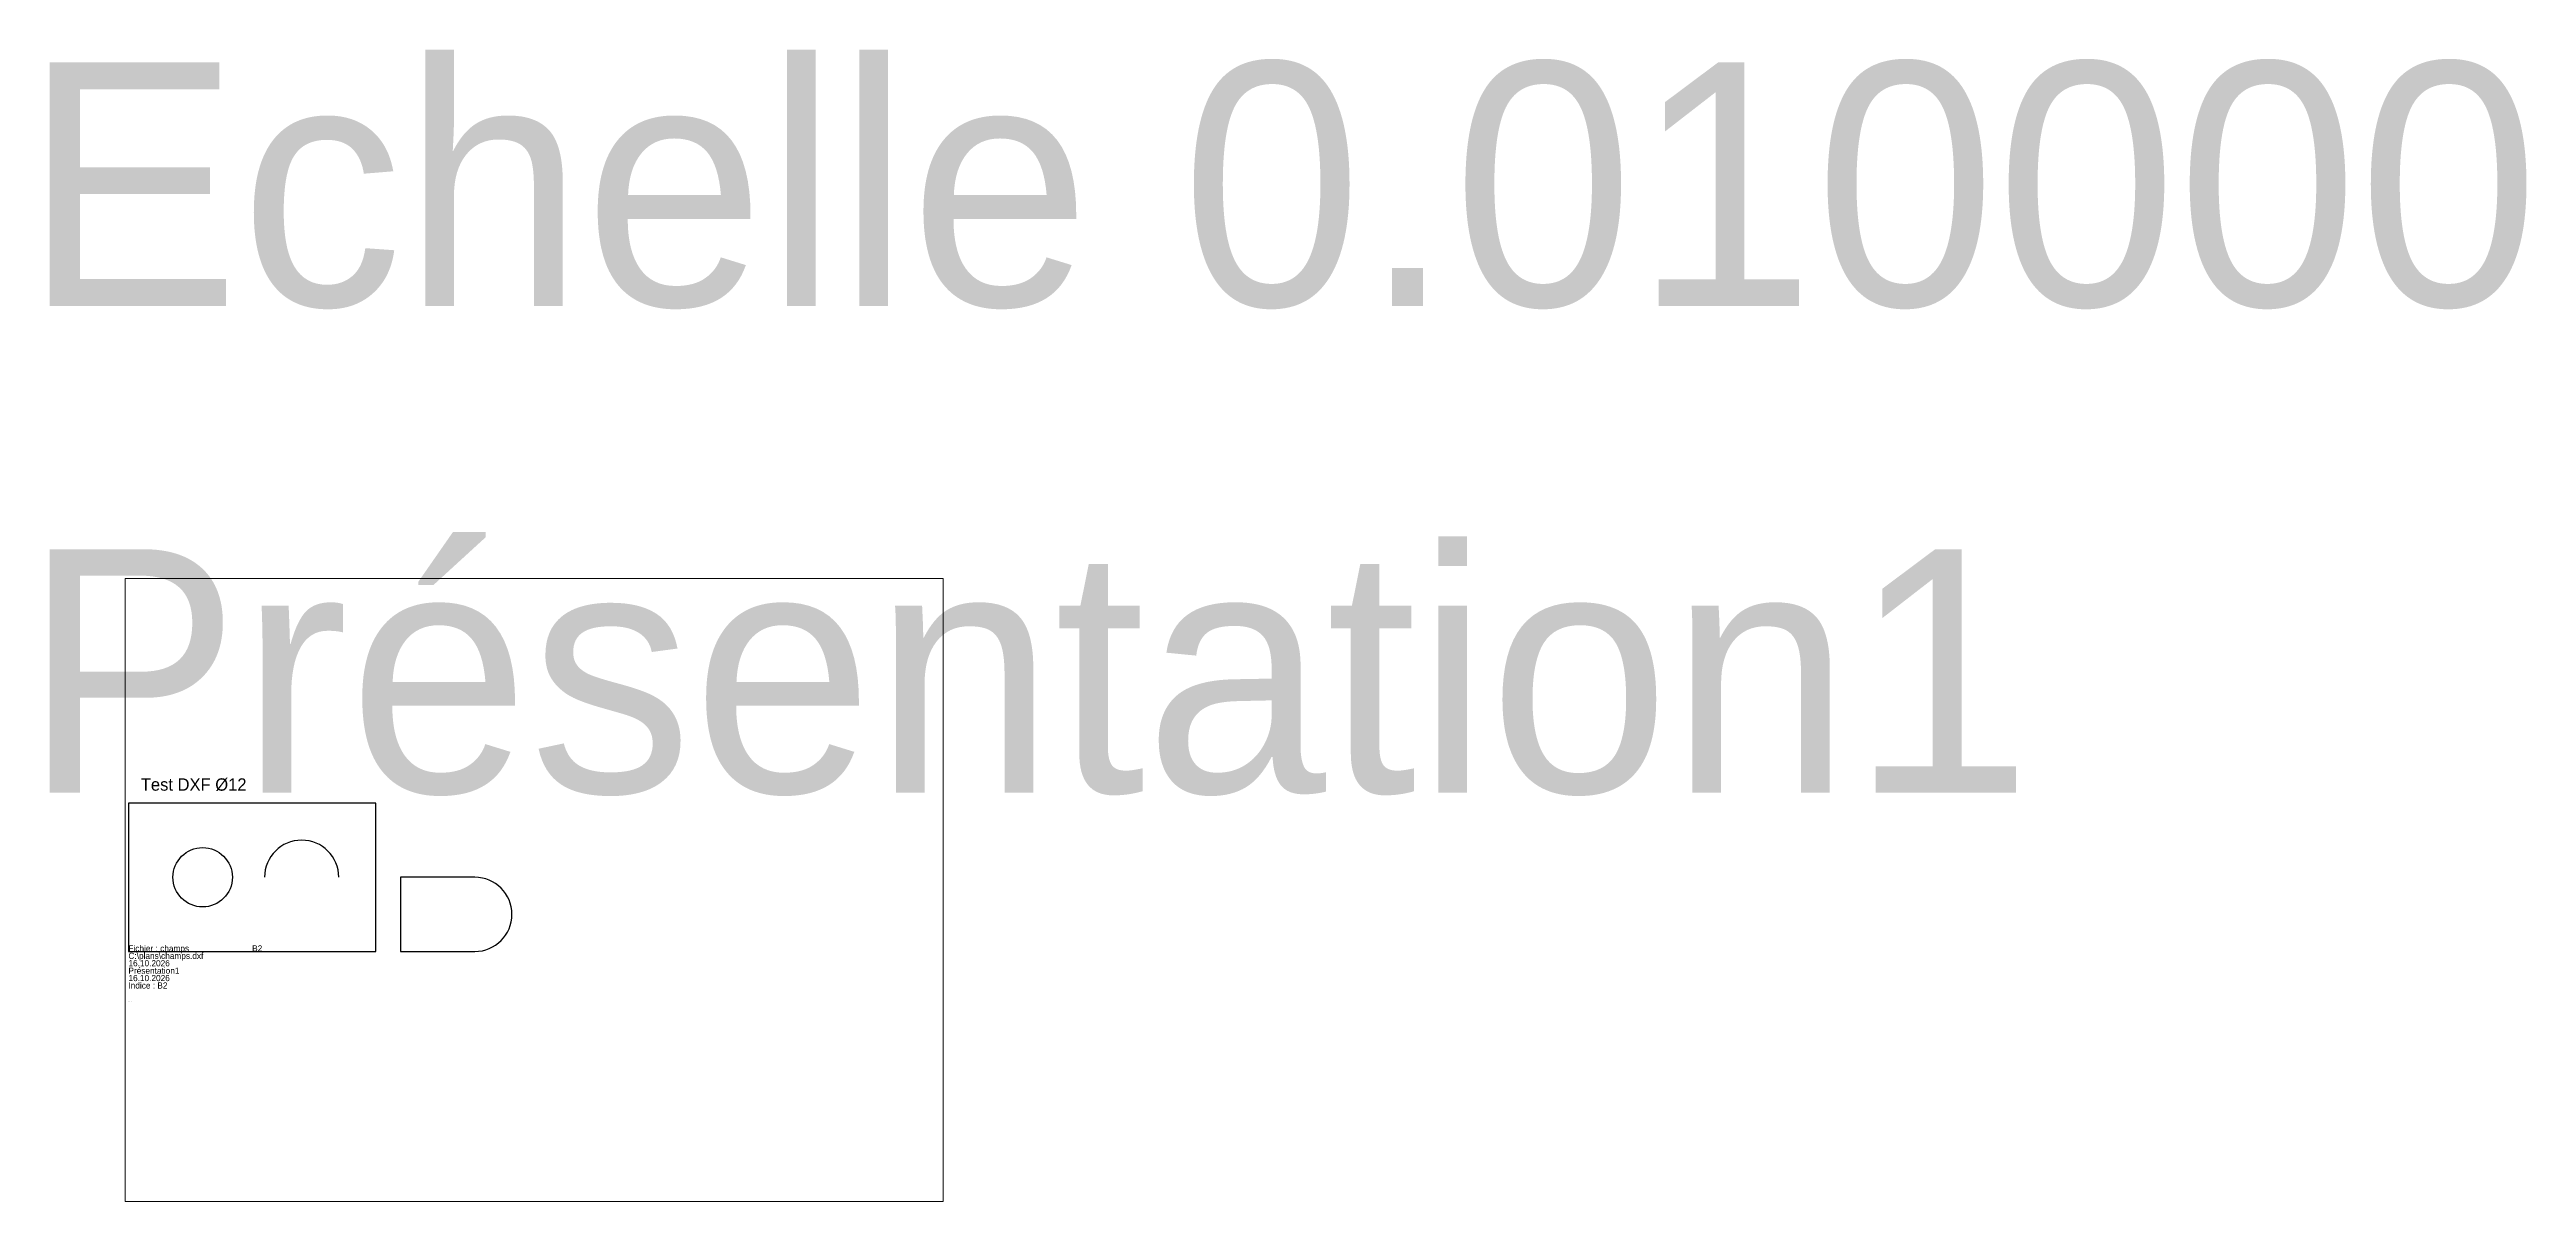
# Paper-space layout 'Présentation1' of a CAD drawing. Extents: x 0.3 to 25.7, y 0.8 to 12.6.
# The model-space entities are those that its viewports show. They can reach past a viewport. Long polylines and large blocks are cut down to what shows.
import ezdxf

# ---------------------------------------------------------------- set-up
doc = ezdxf.new("R2010")
doc.units = 0
doc.header["$MEASUREMENT"] = 0
doc.layers.add('MURS', color=1, linetype='Continuous')

# ---------------------------------------------------------------- blocks, each defined once
blk = doc.blocks.new('CARTOUCHE')
at = {"linetype": 'Continuous'}
blk.add_attdef('INDICE', (0, 0), '', height=2.5, dxfattribs=at)

msp = doc.modelspace()

# ---------------------------------------------------------------- linework, layer by layer
at = {"color": 5}
msp.add_lwpolyline([(110, 0), (140, 0, 1), (140, 30), (110, 30)], format="xyb", close=True, dxfattribs=at)
msp.add_circle((30, 30), 12)
at = {"color": 3}
msp.add_arc((70, 30), 15, 0, 180, dxfattribs=at)
at = {"layer": 'MURS'}
for p, q in [((100, 60), (0, 60)), ((0, 60), (0, 0)), ((100, 0), (100, 60)), ((0, 0), (100, 0))]:
    msp.add_line(p, q, dxfattribs=at)

# ---------------------------------------------------------------- block references
at = {"linetype": 'Continuous'}
msp.add_blockref('CARTOUCHE', (50, 0), dxfattribs=at).add_auto_attribs({'INDICE': 'B2'})

# ---------------------------------------------------------------- texts
msp.add_text('Test DXF %%c12', height=5).set_placement((5, 65))
for s, p in [('Fichier : champs', (0, 0)), ('C:\\plans\\champs.dxf', (0, -3)), ('16.10.2026', (0, -6)), ('Présentation1', (0, -9)), ('16.10.2026', (0, -12)), ('Indice : B2', (0, -15))]:
    msp.add_text(s, height=2.5, dxfattribs=at).set_placement(p)
at = {"linetype": 'Continuous', "insert": (0, -20), "char_height": 0.2, "width": 50, "attachment_point": 1}
msp.add_mtext('Plan champs', dxfattribs=at)

psp = doc.layouts.new('Présentation1')

# ---------------------------------------------------------------- texts
at = {"linetype": 'Continuous'}
for s, p in [('Echelle 0.010000', (0, 10)), ('Présentation1', (0, 5))]:
    psp.add_text(s, height=2.5, dxfattribs=at).set_placement(p)

# ---------------------------------------------------------------- viewports
at = {"layer": '0', "linetype": 'Continuous'}
psp.add_viewport(center=(5.25, 4), size=(8.4, 6.4), view_center_point=(163.958, 24.867), view_height=251.89476, dxfattribs=at)

doc.saveas('drawing.dxf')
